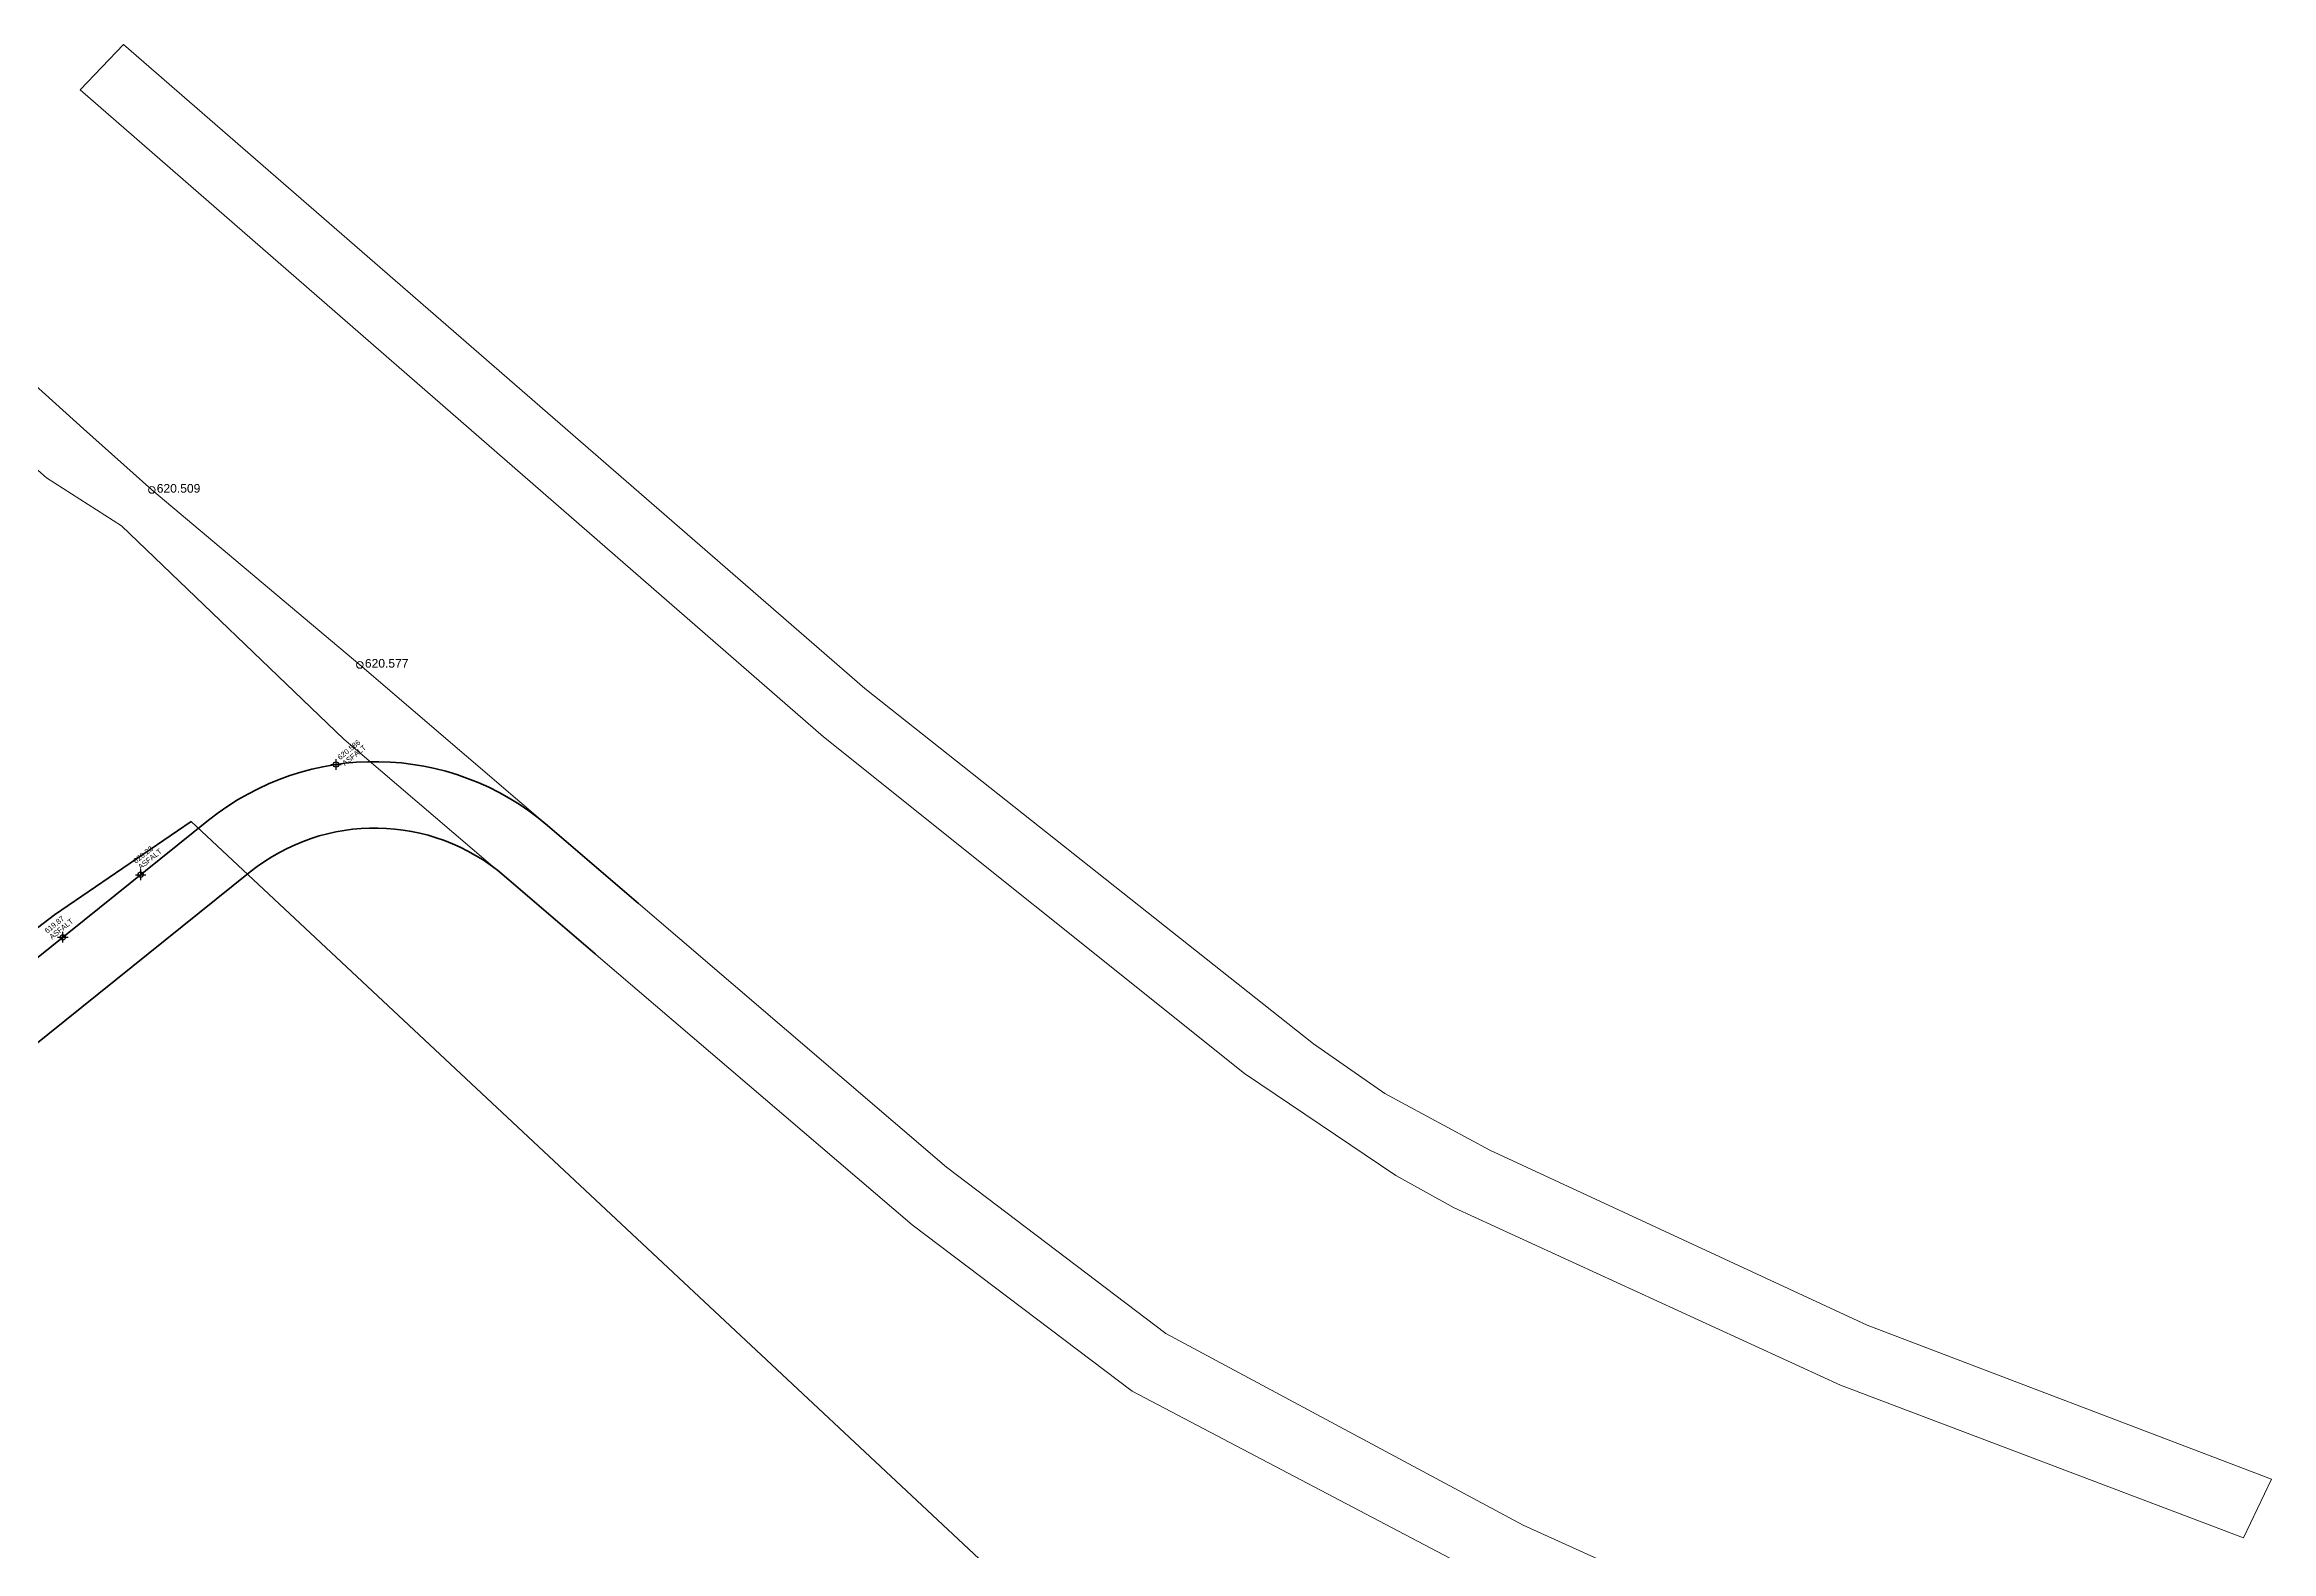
# Model space of a CAD drawing. Header units: metres. Extents: x 7511886 to 7512132, y 4692231 to 4692550.
# Drawn here: x 7512079.5 to 7512129.8, y 4692470.7 to 4692504.7 of the extents above; entities that cross this region are included whole.
import ezdxf

# ---------------------------------------------------------------- set-up
doc = ezdxf.new("R2010")
doc.units = ezdxf.units.M
for name, color, linetype, lineweight in [('A - Rrugë_Pen_No__6', 5, 'Continuous', 35), ('Drawing & Figure_Pen_No__15', 214, 'Continuous', 25), ('Drawing & Figure_Pen_No__55', 214, 'Continuous', 25), ('Drawing & Figure_Pen_No__7', 7, 'Continuous', 35), ('rruga_projekt_betimi', 110, 'Continuous', 0)]:
    doc.layers.add(name, color=color, linetype=linetype, lineweight=lineweight)
doc.layers.add('Drawing & Figure_Pen_No__155', color=7, linetype='Continuous', lineweight=20, true_color=0xa86b51)
doc.styles.add('GENERATED_STYLE_1', font='arialbd.ttf')

# ---------------------------------------------------------------- blocks, each defined once
blk = doc.blocks.new('A$C3BCD52F3')
at = {"layer": 'A - Rrugë_Pen_No__6', "color": 5, "linetype": 'Continuous', "lineweight": 35, "flags": 128}
for points in [[(60582, 40203), (60580, 42696, -0.414183), (62580, 44696), (80706, 44696, -0.360659), (86602, 39807), (87103, 37147)], [(60645, 43196), (80706, 43196, -0.360659), (85128, 39529), (85629, 36870)]]:
    blk.add_lwpolyline(points, format="xyb", dxfattribs=at)
at = {"layer": 'Drawing & Figure_Pen_No__15', "color": 214, "linetype": 'Continuous', "lineweight": 25}
for p, q in [((76407, 44602), (76558, 44789)), ((78664, 44602), (78814, 44789)), ((76389, 44771), (76576, 44621)), ((78645, 44771), (78832, 44621)), ((83645, 43948), (83832, 43798)), ((83664, 43779), (83814, 43966))]:
    blk.add_line(p, q, dxfattribs=at)
for centre in [(76483, 44696), (78739, 44696), (83739, 43873)]:
    blk.add_circle(centre, 60, dxfattribs=at)
at = {"layer": 'Drawing & Figure_Pen_No__155', "color": 35, "linetype": 'Continuous', "lineweight": 20, "true_color": 0xa86b51, "flags": 128}
for points in [[(106397, 3260), (101459, 11654), (97162, 20239), (96592, 21637), (95370, 25573), (92714, 37461), (88777, 59377), (90183, 59559), (94129, 37729), (97006, 25118), (97562, 23235), (98611, 20755), (102779, 12334), (107724, 3900)], [(101086, 695), (99979, 0), (94393, 9577), (92468, 13361), (88900, 21571), (87374, 27611), (84236, 44207), (83337, 51111), (82697, 53021), (81762, 58476), (83186, 58652), (84043, 53360), (84378, 51315), (85569, 45288), (88800, 28143), (90308, 22106), (93889, 13678), (95797, 9913)]]:
    blk.add_lwpolyline(points, close=True, dxfattribs=at)
at = {"layer": 'Drawing & Figure_Pen_No__155', "color": 35, "linetype": 'Continuous', "lineweight": 20, "true_color": 0xa86b51}
for centre in [(84378, 51315), (85569, 45288)]:
    blk.add_circle(centre, 75, dxfattribs=at)
at = {"layer": 'Drawing & Figure_Pen_No__7', "color": 7, "linetype": 'Continuous', "lineweight": 35}
blk.add_lwpolyline([(87170, 8430), (76967, 5948), (59633, 1731), (59573, 2056), (56197, 17418), (49728, 16892), (49105, 45933), (56342, 45698), (76655, 45209), (80377, 44918), (83966, 19834), (84538, 15837), (86816, 9235)], close=True, dxfattribs=at)
at = {"layer": 'Drawing & Figure_Pen_No__155', "color": 35, "linetype": 'Continuous', "lineweight": 20, "true_color": 0xa86b51, "char_height": 195, "attachment_point": 7, "rotation": 321.224, "style": 'GENERATED_STYLE_1'}
for s, insert in [('\\A1;{\\fArial|b0|i0|c0|p34;620.509}', (84426, 51195)), ('\\A1;{\\fArial|b0|i0|c0|p34;620.577}', (85617, 45168))]:
    blk.add_mtext(s, dxfattribs=dict(at, insert=insert))
at = {"layer": 'Drawing & Figure_Pen_No__55', "color": 214, "linetype": 'Continuous', "lineweight": 25, "char_height": 120, "attachment_point": 7, "style": 'GENERATED_STYLE_1'}
for s, insert in [('\\A1;{\\fArial|b0|i0|c0|p34;ASFALT}', (76257, 44804)), ('\\A1;{\\fArial|b0|i0|c0|p34;619.87}', (76257, 44977)), ('\\A1;{\\fArial|b0|i0|c0|p34;ASFALT}', (78808, 44780)), ('\\A1;{\\fArial|b0|i0|c0|p34;620.23}', (78808, 44953)), ('\\A1;{\\fArial|b0|i0|c0|p34;ASFALT}', (83872, 43717)), ('\\A1;{\\fArial|b0|i0|c0|p34;620.586}', (83872, 43889))]:
    blk.add_mtext(s, dxfattribs=dict(at, insert=insert))

msp = doc.modelspace()

# ---------------------------------------------------------------- block references
at = {"layer": 'rruga_projekt_betimi', "xscale": 0.001, "yscale": 0.001, "zscale": 0.001, "rotation": 38.77602069494476}
msp.add_blockref('A$C3BCD52F3', (7512048.242, 4692401.811, 609.752), dxfattribs=at)

doc.saveas('drawing.dxf')
